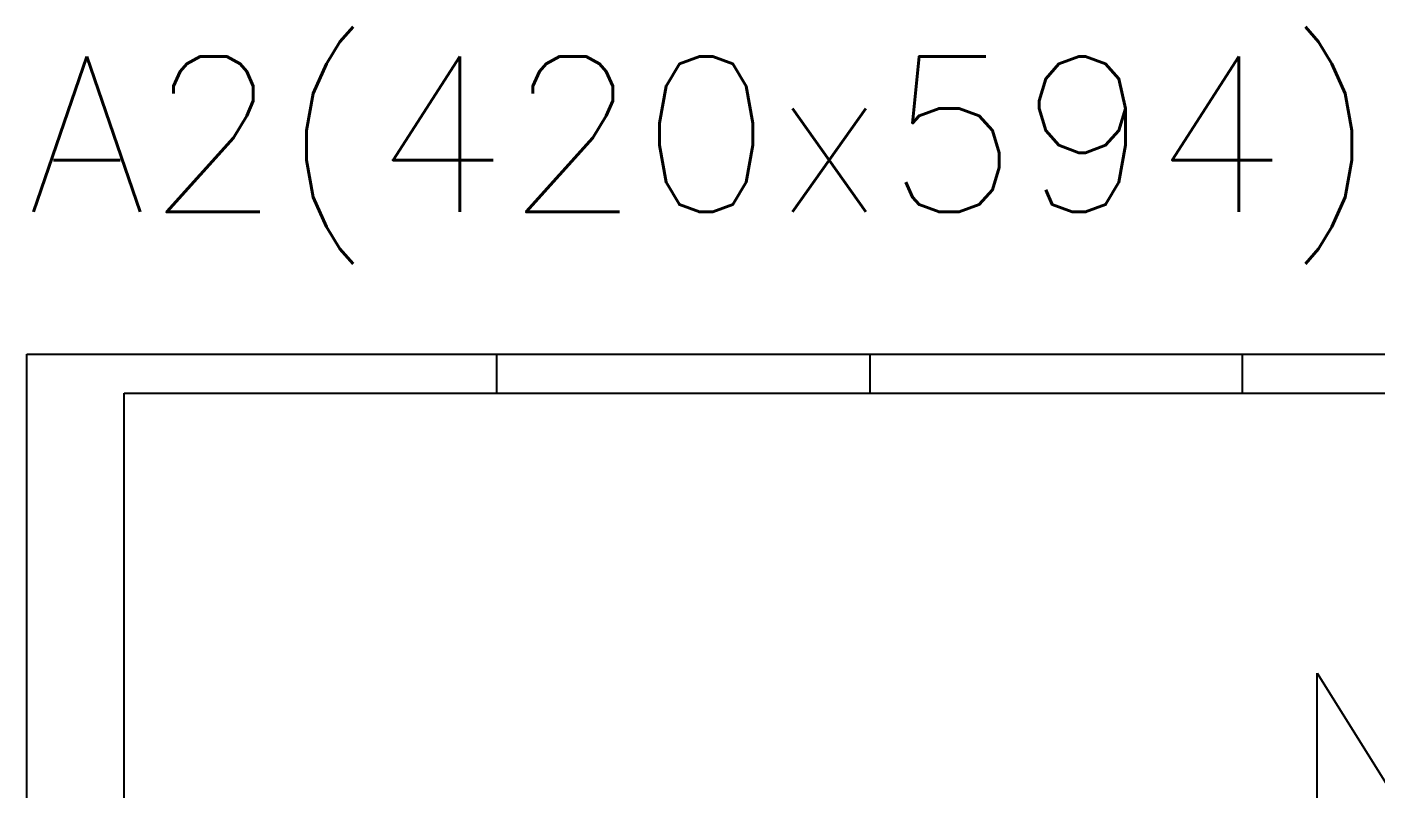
# Model space of a CAD drawing. Header units: metres. Extents: x -1 to 347, y 1 to 93.
# Drawn here: x 228.09 to 262.8, y 34.08 to 53.68 of the extents above; entities that cross this region are included whole.
import ezdxf

# ---------------------------------------------------------------- set-up
doc = ezdxf.new("R2010")
doc.units = ezdxf.units.M
for name, color, linetype in [('LANG-AP-INDIC. COLUNA', 104, 'Continuous'), ('LANG-GR-PRANCHA 1', 8, 'Continuous'), ('LANG-GR-PRANCHA 2', 3, 'Continuous')]:
    doc.layers.add(name, color=color, linetype=linetype)
doc.styles.add('1x50', font='romans.shx', dxfattribs={"height": 0.1})

# ---------------------------------------------------------------- blocks, each defined once
blk = doc.blocks.new('PRANCHA A2')
at = {"layer": 'LANG-GR-PRANCHA 1'}
for p, q in [((12.1, 41), (12.1, 42)), ((21.7, 42), (21.7, 41)), ((31.3, 41), (31.3, 42))]:
    blk.add_line(p, q, dxfattribs=at)
blk.add_lwpolyline([(0, 42), (59.4, 42), (59.4, 0), (0, 0)], close=True, dxfattribs=at)
at = {"layer": 'LANG-GR-PRANCHA 2'}
blk.add_lwpolyline([(2.5, 41), (58.4, 41), (58.4, 1), (2.5, 1)], close=True, dxfattribs=at)
at = {"layer": 'LANG-GR-PRANCHA 2', "insert": (0, 47), "char_height": 4, "attachment_point": 4, "style": '1x50'}
blk.add_mtext_dynamic_manual_height_columns('A2(420x594)', width=34.46075, gutter_width=0.5, heights=[0], dxfattribs=at)

msp = doc.modelspace()

# ---------------------------------------------------------------- linework, layer by layer
at = {"layer": 'LANG-AP-INDIC. COLUNA'}
for p, q in [((261.31, 27.933), (261.31, 37.041)), ((261.31, 37.041), (272.795, 18.642))]:
    msp.add_line(p, q, dxfattribs=at)

# ---------------------------------------------------------------- block references
at = {"layer": 'LANG-GR-PRANCHA 1'}
msp.add_blockref('PRANCHA A2', (228.093, 3.253), dxfattribs=at)

doc.saveas('drawing.dxf')
